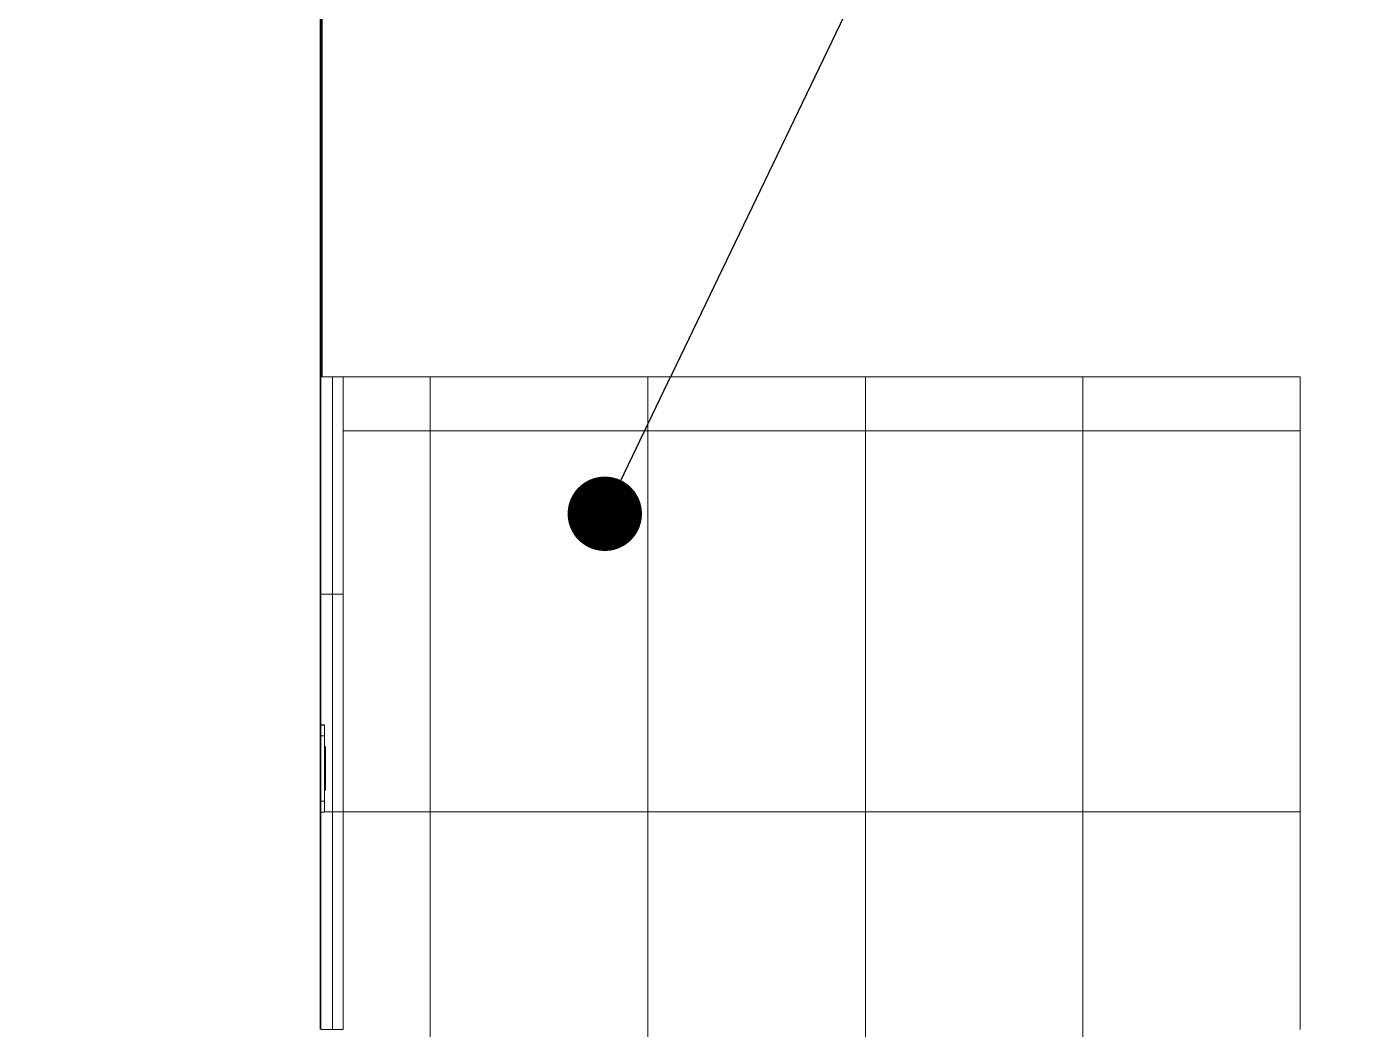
# Model space of a CAD drawing. Header units: metres. Extents: x -41 to 412, y -15 to 25.
# Drawn here: x 272.166 to 273.38, y -13.421 to -12.499 of the extents above; entities that cross this region are included whole.
import ezdxf

# ---------------------------------------------------------------- set-up
doc = ezdxf.new("R2010")
doc.units = ezdxf.units.M
doc.header["$MEASUREMENT"] = 0
doc.set_wipeout_variables(frame=1)
doc.linetypes.add('Wipeout_Contour', pattern=[1, 0, -1])
for name, color, linetype in [('Annotation - Label', 7, 'Continuous'), ('Interior - Furniture', 7, 'Continuous'), ('Interior - Stair & Railing', 7, 'Continuous'), ('Structural - Bearing', 7, 'Continuous')]:
    doc.layers.add(name, color=color, linetype=linetype)
doc.dimstyles.new('GENERATED_STYLE__6', dxfattribs={"dimtxt": 0.18, "dimasz": 0.1368, "dimexe": 0.18, "dimexo": 0.0625, "dimgap": 0.09, "dimtad": 0, "dimtih": 1, "dimtoh": 1, "dimdec": 4, "dimzin": 0, "dimdsep": 46, "dimcen": 0.09, "dimadec": 0, "dimazin": 0, "dimtfac": 1, "dimtdec": 4, "dimtmove": 0, "dimatfit": 3, "dimldrblk": 'ARROWHEAD_11', "dimfxl": 1, "dimtolj": 1, "dimtzin": 0, "dimarcsym": 0})

# ---------------------------------------------------------------- blocks, each defined once
blk = doc.blocks.new('ARROWHEAD_11')
at = {"color": 0, "linetype": 'Continuous', "lineweight": 0}
blk.add_line((0, 0), (-1, 0), dxfattribs=at)
at = {"color": 0, "linetype": 'Continuous', "lineweight": 0, "const_width": 0.25, "flags": 128}
blk.add_lwpolyline([(-0.125, 0, 1), (0.125, 0, 1)], format="xyb", close=True, dxfattribs=at)

msp = doc.modelspace()

# ---------------------------------------------------------------- wipeouts: each hides what was drawn before it
at = {"color": 254, "linetype": 'Wipeout_Contour', "lineweight": 0, "ltscale": 3011.698942}
msp.add_wipeout([(272.437, -11.478), (272.437, -12.8206), (273.337, -12.8206), (273.337, -13.4206), (274.387, -13.4206), (274.387, -13.0406), (273.482, -13.0406), (273.482, -12.5406), (274.387, -12.5406), (274.387, -11.478), (273.412, -11.2906)], dxfattribs=at).dxf.layer = 'Structural - Bearing'

# ---------------------------------------------------------------- next in the draw order: wipeouts: each hides what was drawn before it
at = {"color": 254, "linetype": 'Wipeout_Contour', "lineweight": 0, "ltscale": 14755.818244}
msp.add_wipeout([(272.457, -12.8206), (272.457, -13.5806), (272.4893, -13.5806), (272.4916, -13.5356), (272.4903, -13.5356), (272.4903, -13.5206), (272.4923, -13.5206), (272.4931, -13.5046), (272.4908, -13.505), (272.49, -13.5011), (272.5745, -13.485), (272.5753, -13.4889), (272.5351, -13.4966), (272.5363, -13.5206), (272.6283, -13.5206), (272.6283, -13.5356), (272.6263, -13.5356), (272.6263, -13.5456), (272.6083, -13.5456), (272.6083, -13.5356), (272.5371, -13.5356), (272.5393, -13.5806), (272.8641, -13.5806), (272.8642, -13.5807), (272.8648, -13.5832), (272.8701, -13.5911), (272.872, -13.5936), (272.8749, -13.5963), (272.8784, -13.5984), (272.8804, -13.5993), (272.8841, -13.6009), (272.8907, -13.605), (272.8962, -13.6099), (272.9004, -13.6154), (272.9033, -13.6213), (272.9048, -13.6276), (272.9047, -13.6305), (272.9047, -13.6306), (272.8912, -13.6306), (272.8912, -13.6371), (272.8881, -13.6501), (272.882, -13.6625), (272.8731, -13.6738), (272.8616, -13.6839), (272.8479, -13.6924), (272.8414, -13.6951), (272.8231, -13.7032), (272.7832, -13.7144), (272.7412, -13.7203), (272.7163, -13.7206), (272.457, -13.7206), (272.457, -14.5206), (273.337, -14.5206), (273.337, -12.8206)], dxfattribs=at).dxf.layer = 'Interior - Stair & Railing'
at = {"color": 254, "linetype": 'Wipeout_Contour', "lineweight": 0, "ltscale": 1362.757456}
msp.add_wipeout([(272.137, -11.5357), (272.137, -14.6206), (272.437, -14.6206), (272.437, -14.3106), (272.437, -11.478)], dxfattribs=at).dxf.layer = 'Structural - Bearing'

# ---------------------------------------------------------------- next in the draw order: hatches: boundary and pattern name
at = {"layer": 'Interior - Stair & Railing', "linetype": 'Continuous', "lineweight": 13}
h = msp.add_hatch(dxfattribs=at)
h.set_pattern_fill('GRID_20X35_0001', color=171, style=0, pattern_type=2)
h.set_pattern_definition([(180, (273.337, -14.62055), (0, 0.35), []), (90, (273.33699, -14.62055), (0.2, 0), [])])
h.paths.add_polyline_path([(272.457, -12.8206), (272.457, -13.5806), (272.4893, -13.5806), (272.4916, -13.5356), (272.4903, -13.5356), (272.4903, -13.5206), (272.4923, -13.5206), (272.4931, -13.5046), (272.4908, -13.505), (272.49, -13.5011), (272.5745, -13.485), (272.5753, -13.4889), (272.5351, -13.4966), (272.5363, -13.5206), (272.6283, -13.5206), (272.6283, -13.5356), (272.6263, -13.5356), (272.6263, -13.5456), (272.6083, -13.5456), (272.6083, -13.5356), (272.5371, -13.5356), (272.5393, -13.5806), (272.8641, -13.5806), (272.8642, -13.5807), (272.8648, -13.5832), (272.8701, -13.5911), (272.872, -13.5936), (272.8749, -13.5963), (272.8784, -13.5984), (272.8804, -13.5993), (272.8841, -13.6009), (272.8907, -13.605), (272.8962, -13.6099), (272.9004, -13.6154), (272.9033, -13.6213), (272.9048, -13.6276), (272.9047, -13.6305), (272.9047, -13.6306), (272.8912, -13.6306), (272.8912, -13.6371), (272.8881, -13.6501), (272.882, -13.6625), (272.8731, -13.6738), (272.8616, -13.6839), (272.8479, -13.6924), (272.8414, -13.6951), (272.8231, -13.7032), (272.7832, -13.7144), (272.7412, -13.7203), (272.7163, -13.7206), (272.457, -13.7206), (272.457, -14.5206), (273.337, -14.5206), (273.337, -12.8206)])

# ---------------------------------------------------------------- next in the draw order: linework, layer by layer
at = {"layer": 'Interior - Stair & Railing', "color": 171, "linetype": 'Continuous', "lineweight": 13}
for p, q in [((273.337, -12.8206), (272.457, -12.8206)), ((273.337, -13.4206), (273.337, -12.8206))]:
    msp.add_line(p, q, dxfattribs=at)
at = {"layer": 'Structural - Bearing', "color": 7, "linetype": 'Continuous', "lineweight": 60}
msp.add_line((272.437, -11.478), (272.437, -13.4206), dxfattribs=at)

# ---------------------------------------------------------------- next in the draw order: leaders
at = {"layer": 'Annotation - Label', "color": 151, "linetype": 'Continuous', "lineweight": 20, "true_color": 0x80c2ff, "annotation_type": 0, "has_hookline": 1, "hookline_direction": 0, "text_width": 0.955}
msp.add_leader([(272.6976, -12.9465), (272.9704, -12.3791), (272.9982, -12.3791)], dimstyle='GENERATED_STYLE__6', dxfattribs=at)

# ---------------------------------------------------------------- next in the draw order: wipeouts: each hides what was drawn before it
at = {"color": 254, "linetype": 'Wipeout_Contour', "lineweight": 0, "ltscale": 3549.216795}
msp.add_wipeout([(272.437, -13.4206), (272.457, -13.4206), (272.457, -12.8206), (272.437, -12.8206), (272.437, -13.1406), (272.44, -13.1406), (272.44, -13.1604), (272.441, -13.1604), (272.441, -13.1659), (272.441, -13.2004), (272.44, -13.2004), (272.44, -13.2206), (272.437, -13.2206)], dxfattribs=at).dxf.layer = 'Interior - Stair & Railing'

# ---------------------------------------------------------------- next in the draw order: hatches: boundary and pattern name
at = {"layer": 'Interior - Stair & Railing', "linetype": 'Continuous', "lineweight": 13}
h = msp.add_hatch(dxfattribs=at)
h.set_pattern_fill('GRID_20X35_0001', color=171, style=0, pattern_type=2)
h.set_pattern_definition([(270, (272.447, -14.62055), (0.35, 0), []), (360, (272.44699, -14.62055), (0, 0.2), [])])
h.paths.add_polyline_path([(272.437, -13.4206), (272.457, -13.4206), (272.457, -12.8206), (272.437, -12.8206), (272.437, -13.1406), (272.44, -13.1406), (272.44, -13.1604), (272.441, -13.1604), (272.441, -13.1659), (272.441, -13.2004), (272.44, -13.2004), (272.44, -13.2206), (272.437, -13.2206)])

# ---------------------------------------------------------------- next in the draw order: linework, layer by layer
at = {"layer": 'Interior - Stair & Railing', "color": 171, "linetype": 'Continuous', "lineweight": 13}
for p, q in [((272.457, -12.8206), (272.437, -12.8206)), ((272.457, -13.4206), (272.457, -12.8206))]:
    msp.add_line(p, q, dxfattribs=at)

# ---------------------------------------------------------------- next in the draw order: wipeouts: each hides what was drawn before it
at = {"color": 254, "linetype": 'Wipeout_Contour', "lineweight": 0, "ltscale": 1091.024032}
msp.add_wipeout([(272.437, -13.1467), (272.437, -13.1486), (272.44, -13.1486), (272.44, -13.1467)], dxfattribs=at).dxf.layer = 'Interior - Furniture'
at = {"color": 254, "linetype": 'Wipeout_Contour', "lineweight": 0, "ltscale": 1091.038032}
msp.add_wipeout([(272.437, -13.2198), (272.437, -13.2204), (272.44, -13.2204), (272.44, -13.2198)], dxfattribs=at).dxf.layer = 'Interior - Furniture'

# ---------------------------------------------------------------- next in the draw order: wipeouts: each hides what was drawn before it
at = {"color": 254, "linetype": 'Wipeout_Contour', "lineweight": 0, "ltscale": 1091.023372}
msp.add_wipeout([(272.437, -13.1435), (272.437, -13.145), (272.44, -13.145), (272.44, -13.1435)], dxfattribs=at).dxf.layer = 'Interior - Furniture'
at = {"color": 254, "linetype": 'Wipeout_Contour', "lineweight": 0, "ltscale": 1091.038106}
msp.add_wipeout([(272.437, -13.2204), (272.437, -13.2206), (272.44, -13.2206), (272.44, -13.2204)], dxfattribs=at).dxf.layer = 'Interior - Furniture'

# ---------------------------------------------------------------- next in the draw order: wipeouts: each hides what was drawn before it
at = {"color": 254, "linetype": 'Wipeout_Contour', "lineweight": 0, "ltscale": 1091.023684}
msp.add_wipeout([(272.437, -13.145), (272.437, -13.1467), (272.44, -13.1467), (272.44, -13.145)], dxfattribs=at).dxf.layer = 'Interior - Furniture'
at = {"color": 254, "linetype": 'Wipeout_Contour', "lineweight": 0, "ltscale": 1091.037887}
msp.add_wipeout([(272.437, -13.2189), (272.437, -13.2198), (272.44, -13.2198), (272.44, -13.2189)], dxfattribs=at).dxf.layer = 'Interior - Furniture'

# ---------------------------------------------------------------- next in the draw order: wipeouts: each hides what was drawn before it
at = {"color": 254, "linetype": 'Wipeout_Contour', "lineweight": 0, "ltscale": 1091.022897}
msp.add_wipeout([(272.437, -13.1413), (272.437, -13.1422), (272.44, -13.1422), (272.44, -13.1413)], dxfattribs=at).dxf.layer = 'Interior - Furniture'
at = {"color": 254, "linetype": 'Wipeout_Contour', "lineweight": 0, "ltscale": 1091.037677}
msp.add_wipeout([(272.437, -13.2176), (272.437, -13.2189), (272.44, -13.2189), (272.44, -13.2176)], dxfattribs=at).dxf.layer = 'Interior - Furniture'

# ---------------------------------------------------------------- next in the draw order: wipeouts: each hides what was drawn before it
at = {"color": 254, "linetype": 'Wipeout_Contour', "lineweight": 0, "ltscale": 1091.037096}
msp.add_wipeout([(272.437, -13.2144), (272.437, -13.2161), (272.44, -13.2161), (272.44, -13.2144)], dxfattribs=at).dxf.layer = 'Interior - Furniture'

# ---------------------------------------------------------------- next in the draw order: wipeouts: each hides what was drawn before it
at = {"color": 254, "linetype": 'Wipeout_Contour', "lineweight": 0, "ltscale": 1091.03741}
msp.add_wipeout([(272.437, -13.2176), (272.44, -13.2176), (272.44, -13.2161), (272.437, -13.2161)], dxfattribs=at).dxf.layer = 'Interior - Furniture'

# ---------------------------------------------------------------- next in the draw order: linework, layer by layer
at = {"layer": 'Interior - Furniture', "color": 55, "linetype": 'Continuous', "lineweight": 13, "true_color": 0xa2a233}
msp.add_line((272.44, -13.2206), (272.437, -13.2206), dxfattribs=at)

# ---------------------------------------------------------------- next in the draw order: wipeouts: each hides what was drawn before it
at = {"color": 254, "linetype": 'Wipeout_Contour', "lineweight": 0, "ltscale": 1091.036376}
msp.add_wipeout([(272.437, -13.2106), (272.437, -13.2125), (272.44, -13.2125), (272.44, -13.2106)], dxfattribs=at).dxf.layer = 'Interior - Furniture'

# ---------------------------------------------------------------- next in the draw order: wipeouts: each hides what was drawn before it
at = {"color": 254, "linetype": 'Wipeout_Contour', "lineweight": 0, "ltscale": 1091.036746}
msp.add_wipeout([(272.437, -13.2144), (272.44, -13.2144), (272.44, -13.2125), (272.437, -13.2125)], dxfattribs=at).dxf.layer = 'Interior - Furniture'

# ---------------------------------------------------------------- next in the draw order: linework, layer by layer
at = {"layer": 'Interior - Furniture', "color": 55, "linetype": 'Continuous', "lineweight": 13, "true_color": 0xa2a233}
for p, q in [((272.44, -13.2189), (272.44, -13.2176)), ((272.44, -13.2198), (272.44, -13.2189)), ((272.44, -13.2204), (272.44, -13.2198)), ((272.44, -13.2206), (272.44, -13.2204))]:
    msp.add_line(p, q, dxfattribs=at)

# ---------------------------------------------------------------- next in the draw order: wipeouts: each hides what was drawn before it
at = {"color": 254, "linetype": 'Wipeout_Contour', "lineweight": 0, "ltscale": 1091.030398}
msp.add_wipeout([(272.437, -13.1506), (272.437, -13.2106), (272.44, -13.2106), (272.44, -13.1506)], dxfattribs=at).dxf.layer = 'Interior - Furniture'

# ---------------------------------------------------------------- next in the draw order: linework, layer by layer
at = {"layer": 'Interior - Furniture', "color": 55, "linetype": 'Continuous', "lineweight": 13, "true_color": 0xa2a233}
for p, q in [((272.44, -13.2106), (272.437, -13.2106)), ((272.44, -13.2125), (272.44, -13.2106)), ((272.44, -13.2144), (272.44, -13.2125)), ((272.44, -13.2161), (272.44, -13.2144)), ((272.44, -13.2176), (272.44, -13.2161))]:
    msp.add_line(p, q, dxfattribs=at)

# ---------------------------------------------------------------- next in the draw order: wipeouts: each hides what was drawn before it
at = {"color": 254, "linetype": 'Wipeout_Contour', "lineweight": 0, "ltscale": 1091.024401}
msp.add_wipeout([(272.44, -13.1486), (272.437, -13.1486), (272.437, -13.1506), (272.44, -13.1506)], dxfattribs=at).dxf.layer = 'Interior - Furniture'
at = {"color": 254, "linetype": 'Wipeout_Contour', "lineweight": 0, "ltscale": 1091.038354}
msp.add_wipeout([(272.441, -13.1604), (272.44, -13.1604), (272.44, -13.2004), (272.441, -13.2004)], dxfattribs=at).dxf.layer = 'Interior - Furniture'

# ---------------------------------------------------------------- next in the draw order: linework, layer by layer
at = {"layer": 'Interior - Furniture', "color": 55, "linetype": 'Continuous', "lineweight": 13, "true_color": 0xa2a233}
for p, q in [((272.44, -13.1506), (272.437, -13.1506)), ((272.44, -13.2106), (272.44, -13.1506)), ((272.44, -13.1604), (272.441, -13.1604)), ((272.441, -13.1604), (272.441, -13.2004)), ((272.44, -13.2004), (272.441, -13.2004))]:
    msp.add_line(p, q, dxfattribs=at)

# ---------------------------------------------------------------- next in the draw order: wipeouts: each hides what was drawn before it
at = {"color": 254, "linetype": 'Wipeout_Contour', "lineweight": 0, "ltscale": 1091.023106}
msp.add_wipeout([(272.437, -13.1435), (272.44, -13.1435), (272.44, -13.1422), (272.437, -13.1422)], dxfattribs=at).dxf.layer = 'Interior - Furniture'

# ---------------------------------------------------------------- next in the draw order: linework, layer by layer
at = {"layer": 'Interior - Furniture', "color": 55, "linetype": 'Continuous', "lineweight": 13, "true_color": 0xa2a233}
msp.add_line((272.44, -13.1506), (272.44, -13.1486), dxfattribs=at)

# ---------------------------------------------------------------- next in the draw order: wipeouts: each hides what was drawn before it
at = {"color": 254, "linetype": 'Wipeout_Contour', "lineweight": 0, "ltscale": 1091.022753}
msp.add_wipeout([(272.437, -13.1407), (272.437, -13.1413), (272.44, -13.1413), (272.44, -13.1407)], dxfattribs=at).dxf.layer = 'Interior - Furniture'

# ---------------------------------------------------------------- next in the draw order: wipeouts: each hides what was drawn before it
at = {"color": 254, "linetype": 'Wipeout_Contour', "lineweight": 0, "ltscale": 1091.022679}
msp.add_wipeout([(272.437, -13.1406), (272.437, -13.1407), (272.44, -13.1407), (272.44, -13.1406)], dxfattribs=at).dxf.layer = 'Interior - Furniture'

# ---------------------------------------------------------------- next in the draw order: linework, layer by layer
at = {"layer": 'Interior - Furniture', "color": 55, "linetype": 'Continuous', "lineweight": 13, "true_color": 0xa2a233}
for p, q in [((272.44, -13.1406), (272.437, -13.1406)), ((272.44, -13.1407), (272.44, -13.1406)), ((272.44, -13.1413), (272.44, -13.1407)), ((272.44, -13.1422), (272.44, -13.1413)), ((272.44, -13.1435), (272.44, -13.1422)), ((272.44, -13.145), (272.44, -13.1435)), ((272.44, -13.1467), (272.44, -13.145)), ((272.44, -13.1486), (272.44, -13.1467))]:
    msp.add_line(p, q, dxfattribs=at)

doc.saveas('drawing.dxf')
